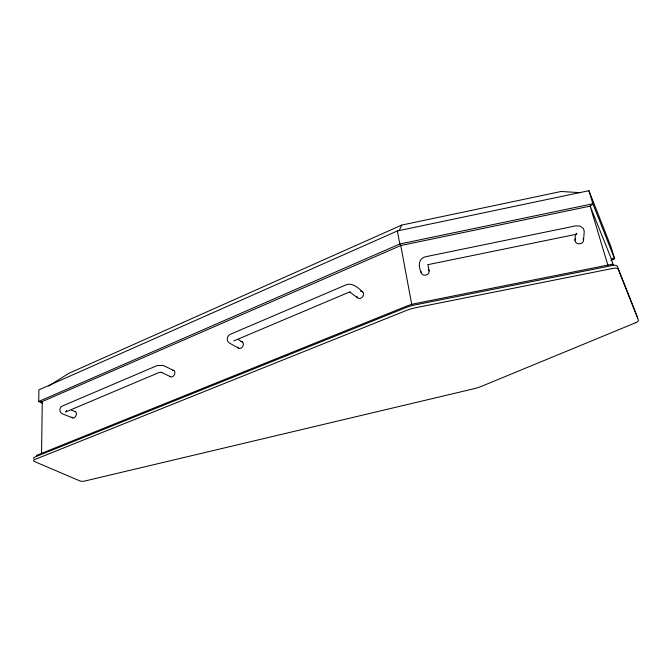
<?xml version="1.0" encoding="UTF-8"?>
<svg xmlns="http://www.w3.org/2000/svg" width="672" height="672" viewBox="0 0 672 672"><rect width="100%" height="100%" fill="white"/><g stroke="black" fill="none" stroke-linecap="round" stroke-linejoin="round"><path stroke-width="1.01" d="M41.546 453.508L42.286 401.537L400.747 245.54L590.159 206.136L592.872 203.784L588.924 190.697L397.354 230.95L38.909 389.861L38.724 401.486L42.445 403.368M575.014 240.248L575.4 234.41M583.523 240.383L584.237 231.462L583.523 228.665L580.28 226.136L575.896 225.834L426.3 256.603C418.211 257.93 418.16 266.171 421.151 272.546M399.176 230.656L401.772 225.07L561.212 191.47L579.978 192.671M48.602 386.056L68.821 373.346L401.772 225.07M610.789 260.45L614.603 258.72L610.865 246.456L588.924 190.697M65.503 412.037L159.323 372.397L161.717 372.473L161.137 372.212L170.344 376.681M233.78 340.922L348.256 292.547L350.49 292.328L349.633 291.883L357.521 297.797M428.022 264.634L576.576 234.217M576.299 233.747L576.761 233.906L576.097 233.192M42.286 401.537L38.724 401.486L399.79 243.995L592.872 203.784L614.603 258.72L611.243 258.636L590.159 206.136L607.958 265.423M72.778 417.9L62.975 414.078C58.792 413.045 58.859 406.871 62.966 405.762L157.088 365.593L163.12 365.392L173.972 370.6M71.333 410.071L75.205 411.608M238.543 348.214L229.664 343.182C225.683 341.149 226.901 335.143 230.958 334.018L345.45 285.113C352.086 281.971 358.336 287.96 362.813 292.018M237.938 339.377L242.306 341.897M36.632 455.86L36.683 455.885A1.428 0.529 -1 0 1 36.691 455.33L406.896 306.029A24.016 11.357 -10.8 0 1 414.985 303.635L611.722 264.314A1.739 0.79 -16.6 0 1 613.074 264.592L613.141 264.726M611.243 258.636L613.343 265.558M427.946 264.818L429.097 270.925M411.768 304.592L400.747 245.54L399.79 243.995L397.354 230.95M33.953 458.707A4.208 1.546 -1 0 1 34.541 457.162L405.922 307.616A27.292 12.835 -10.8 0 1 415.128 304.895L612.553 265.465A5.309 2.402 -16.5 0 1 617.383 266.448L637.518 317.293A4.805 1.966 -15.6 0 1 637.409 318.226M240.904 341.62A3.679 2.696 -60 0 1 243.398 344.106A3.679 2.696 -60 0 1 240.979 348.163A3.679 2.696 -60 0 1 237.653 347.08M362.166 291.547A3.931 3.058 -52.7 0 1 361.956 297.469A3.931 3.058 -52.7 0 1 356.815 296.31M360.52 291.312A3.931 3.058 -52.7 0 1 361.385 291.304M428.224 269.346A4.057 3.461 -12.5 0 1 426.308 275.008A4.057 3.461 -12.5 0 1 421.117 271.648M583.01 238.619A4.259 3.503 -1.5 0 1 581.91 243.046A4.259 3.503 -1.5 0 1 576.442 242.962A4.259 3.503 -1.5 0 1 575.652 238.51M74.617 411.558A3.377 2.201 -65.7 0 1 75.936 415.8A3.377 2.201 -65.7 0 1 71.887 417.161M172.704 370.306A3.553 2.486 -62.8 0 1 174.434 374.657A3.553 2.486 -62.8 0 1 169.873 376.211M66.242 411.398L66.612 410.701L66.276 411.348M635.485 322.812L481.538 386.316A24.066 9.761 -11.1 0 1 473.911 388.744L84.479 481.11A3.931 1.386 -2.3 0 1 79.951 480.95L34.322 461.462A4.217 1.537 -1.1 0 1 34.499 459.648L406.434 310.447A27.325 12.785 -10.7 0 1 415.666 307.734L613.418 268.321A5.317 2.394 -16.5 0 1 618.248 269.287L638.333 319.939A4.813 1.957 -15.5 0 1 635.485 322.812"/></g></svg>
